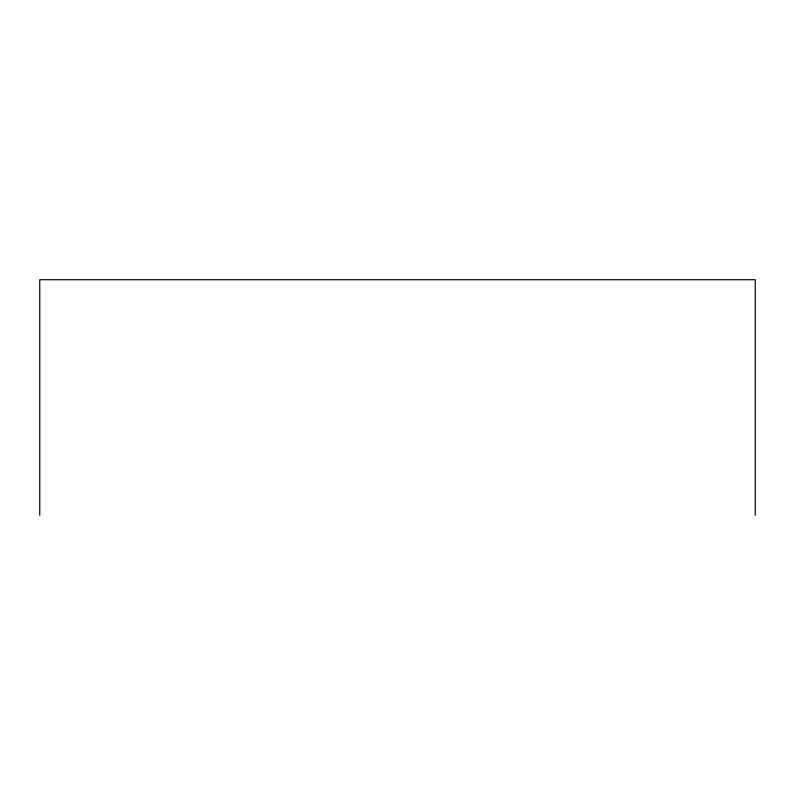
<?xml version="1.0" encoding="UTF-8"?>
<svg xmlns="http://www.w3.org/2000/svg" width="795" height="795" viewBox="0 0 795 795"><rect width="100%" height="100%" fill="white"/><g stroke="black" fill="none" stroke-linecap="round" stroke-linejoin="round"><path stroke-width="1.19" d="M755.25 515.279L755.25 279.721L39.75 279.721L39.75 515.279"/></g></svg>
